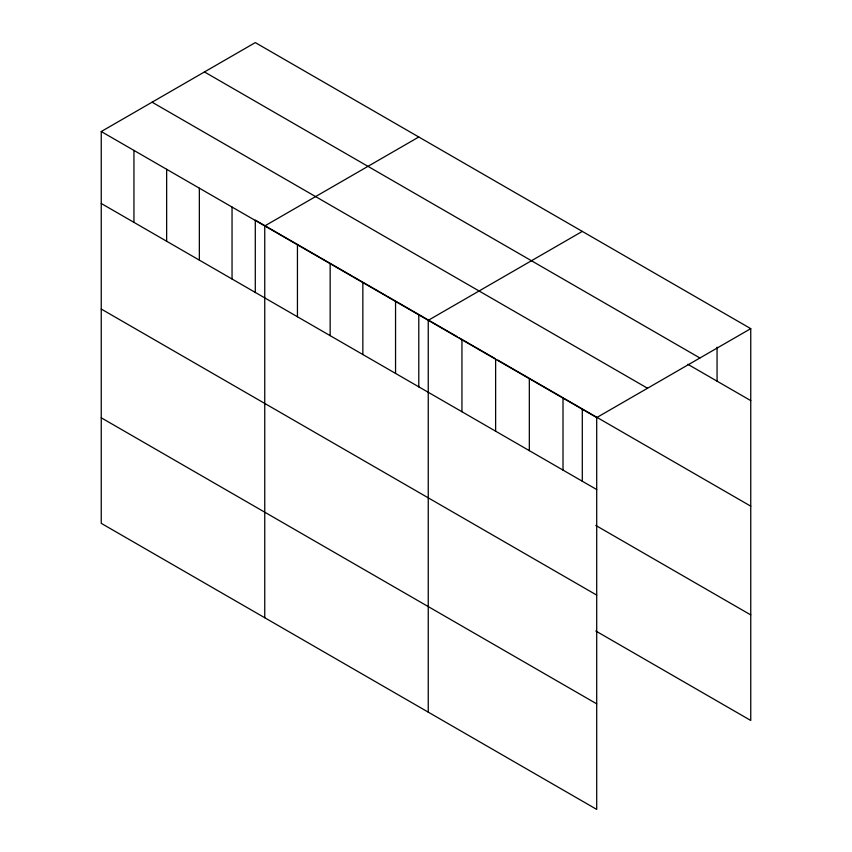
<?xml version="1.0" encoding="UTF-8"?>
<svg xmlns="http://www.w3.org/2000/svg" width="852" height="852" viewBox="0 0 852 852"><rect width="100%" height="100%" fill="white"/><g stroke="black" fill="none" stroke-linecap="round" stroke-linejoin="round"><path stroke-width="1.28" d="M101.25 131.538L596.709 417.587L596.709 809.4L101.25 523.352L101.25 131.538L255.291 42.6L750.75 328.648L750.75 720.462L595.772 630.981M418.79 137.002L264.748 225.94L264.748 617.743M582.299 231.393L428.247 320.331L428.247 712.144M596.709 417.587L750.75 328.648M204.459 71.951L699.918 358M687.862 364.305L750.75 400.61M152.082 102.187L647.541 388.246M319.564 257.219L255.291 220.104L255.291 292.609M320.693 257.868L352.27 276.091M353.388 276.751L386.094 295.623M387.223 296.272L457.13 336.636M459.388 337.946L495.47 358.777M497.728 360.077L750.75 506.163M101.25 203.49L596.709 489.549M595.772 525.428L750.75 614.91M101.25 309.042L596.709 595.101M101.25 417.799L596.709 703.848M717.064 347.147L717.064 381.153M582.299 408.907L582.299 481.401M563.012 398.14L563.012 470.091M529.326 378.693L529.326 450.644M495.63 359.235L495.63 431.197M461.944 339.788L461.944 411.74M418.79 314.505L418.79 387.01M395.552 301.459L395.552 373.41M362.845 282.576L362.845 354.528M330.15 263.694L330.15 335.656M297.444 244.812L297.444 316.774M232.042 207.057L232.042 279.009M199.347 188.175L199.347 260.137M166.651 169.292L166.651 241.254M133.945 150.421L133.945 222.372"/></g></svg>
